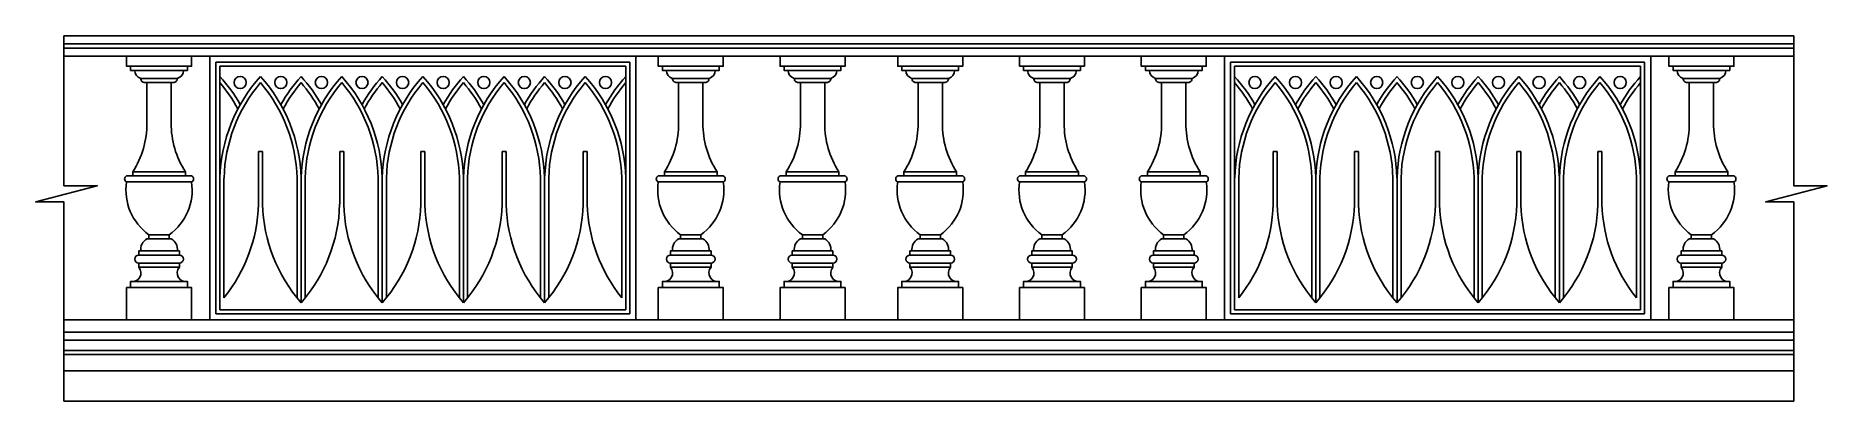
# Model space of a CAD drawing. Extents: x 78 to 4491, y 328 to 1228.
import ezdxf

# ---------------------------------------------------------------- set-up
doc = ezdxf.new("R2010")
doc.units = 0
doc.header["$LTSCALE"] = 0.85
doc.header["$MEASUREMENT"] = 0
for name, color, linetype in [('3', 3, 'CONTINUOUS'), ('4', 4, 'CONTINUOUS'), ('7', 7, 'CONTINUOUS')]:
    doc.layers.add(name, color=color, linetype=linetype)

# ---------------------------------------------------------------- blocks, each defined once
blk = doc.blocks.new('X2')
at = {"layer": '3'}
for p, q in [((15, 635), (1035, 635)), ((15, 635), (15, 15)), ((25, 625), (1025, 625)), ((25, 625), (25, 25)), ((1025, 625), (1025, 25)), ((1035, 635), (1035, 15)), ((120, 285), (120, 415)), ((120, 415), (130, 415)), ((130, 285), (130, 415)), ((320, 285), (320, 415)), ((320, 415), (330, 415)), ((330, 285), (330, 415)), ((520, 285), (520, 415)), ((520, 415), (530, 415)), ((530, 285), (530, 415)), ((720, 285), (720, 415)), ((720, 415), (730, 415)), ((730, 285), (730, 415)), ((920, 285), (920, 415)), ((920, 415), (930, 415)), ((930, 285), (930, 415)), ((35, 349.7), (35, 54.4)), ((215, 349.7), (215, 54.4)), ((225, 350), (225, 42.5)), ((235, 349.7), (235, 54.4)), ((415, 349.7), (415, 54.4)), ((425, 350), (425, 42.5)), ((435, 349.7), (435, 54.4)), ((615, 349.7), (615, 54.4)), ((625, 350), (625, 42.5)), ((635, 349.7), (635, 54.4)), ((815, 349.7), (815, 54.4)), ((825, 350), (825, 42.5)), ((835, 349.7), (835, 54.4)), ((1015, 349.7), (1015, 54.4)), ((1035, 15), (15, 15)), ((1025, 25), (25, 25))]:
    blk.add_line(p, q, dxfattribs=at)
for centre in [(75, 585), (175, 585), (275, 585), (375, 585), (475, 585), (575, 585), (675, 585), (775, 585), (875, 585), (975, 585)]:
    blk.add_circle(centre, 15, dxfattribs=at)
for centre, radius, start, end in [((-264.1, 339.4), 389.2, 29.4061, 42.0384), ((414.1, 339.4), 389.2, 137.9616, 178.4356), ((-264.1, 339.4), 379.2, 28.4547, 40.3343), ((414.1, 339.4), 379.2, 139.6657, 178.4356), ((-164.1, 339.4), 389.2, 1.5644, 42.0384), ((-164.1, 339.4), 379.2, 1.5644, 40.3343), ((514.1, 339.4), 389.2, 137.9616, 150.5939), ((514.1, 339.4), 379.2, 139.6657, 151.5453), ((614.1, 339.4), 389.2, 137.9616, 178.4356), ((-64.1, 339.4), 389.2, 29.4061, 42.0384), ((-64.1, 339.4), 379.2, 28.4547, 40.3343), ((614.1, 339.4), 379.2, 139.6657, 178.4356), ((35.9, 339.4), 389.2, 1.5644, 42.0384), ((35.9, 339.4), 379.2, 1.5644, 40.3343), ((714.1, 339.4), 389.2, 137.9616, 150.5939), ((714.1, 339.4), 379.2, 139.6657, 151.5453), ((814.1, 339.4), 389.2, 137.9616, 178.4356), ((135.9, 339.4), 389.2, 29.4061, 42.0384), ((135.9, 339.4), 379.2, 28.4547, 40.3343), ((814.1, 339.4), 379.2, 139.6657, 178.4356), ((235.9, 339.4), 389.2, 1.5644, 42.0384), ((235.9, 339.4), 379.2, 1.5644, 40.3343), ((914.1, 339.4), 389.2, 137.9616, 150.5939), ((914.1, 339.4), 379.2, 139.6657, 151.5453), ((1014.1, 339.4), 389.2, 137.9616, 178.4356), ((335.9, 339.4), 389.2, 29.4061, 42.0384), ((335.9, 339.4), 379.2, 28.4547, 40.3343), ((1014.1, 339.4), 379.2, 139.6657, 178.4356), ((435.9, 339.4), 389.2, 1.5644, 42.0384), ((435.9, 339.4), 379.2, 1.5644, 40.3343), ((1114.1, 339.4), 389.2, 137.9616, 150.5939), ((1114.1, 339.4), 379.2, 139.6657, 151.5453), ((1214.1, 339.4), 389.2, 137.9616, 178.4356), ((535.9, 339.4), 389.2, 29.4061, 42.0384), ((535.9, 339.4), 379.2, 28.4547, 40.3343), ((1214.1, 339.4), 379.2, 139.6657, 178.4356), ((635.9, 339.4), 389.2, 1.5644, 42.0384), ((635.9, 339.4), 379.2, 1.5644, 40.3343), ((1314.1, 339.4), 389.2, 137.9616, 150.5939), ((1314.1, 339.4), 379.2, 139.6657, 151.5453), ((-264.1, 295.6), 384.2, 321.1124, 358.4356), ((514.1, 295.6), 384.2, 181.5644, 221.2047), ((-64.1, 295.6), 384.2, 318.7953, 358.4356), ((714.1, 295.6), 384.2, 181.5644, 221.2047), ((135.9, 295.6), 384.2, 318.7953, 358.4356), ((914.1, 295.6), 384.2, 181.5644, 221.2047), ((335.9, 295.6), 384.2, 318.7953, 358.4356), ((1114.1, 295.6), 384.2, 181.5644, 221.2047), ((535.9, 295.6), 384.2, 318.7953, 358.4356), ((1314.1, 295.6), 384.2, 181.5644, 218.8876)]:
    blk.add_arc(centre, radius, start, end, dxfattribs=at)
at = {"layer": '7'}
for p, q in [((0, 650), (0, 0)), ((1050, 650), (1050, 0))]:
    blk.add_line(p, q, dxfattribs=at)

msp = doc.modelspace()

# ---------------------------------------------------------------- linework, layer by layer
at = {"layer": '3'}
for p, q in [((4408.7, 1208), (146.8, 1208)), ((146.8, 1197.9), (4408.7, 1197.9)), ((451.2, 1152.9), (311.2, 1152.9)), ((1761.2, 1152.9), (1621.2, 1152.9)), ((2061.2, 1152.9), (1921.2, 1152.9)), ((2351.2, 1152.9), (2211.2, 1152.9)), ((2651.2, 1152.9), (2511.2, 1152.9)), ((2951.2, 1152.9), (2811.2, 1152.9)), ((4251.2, 1152.9), (4111.2, 1152.9)), ((441.2, 1142.9), (321.2, 1142.9)), ((426.2, 1122.9), (336.2, 1122.9)), ((1751.2, 1142.9), (1631.2, 1142.9)), ((1736.2, 1122.9), (1646.2, 1122.9)), ((2051.2, 1142.9), (1931.2, 1142.9)), ((2036.2, 1122.9), (1946.2, 1122.9)), ((2341.2, 1142.9), (2221.2, 1142.9)), ((2326.2, 1122.9), (2236.2, 1122.9)), ((2641.2, 1142.9), (2521.2, 1142.9)), ((2626.2, 1122.9), (2536.2, 1122.9)), ((2941.2, 1142.9), (2821.2, 1142.9)), ((2926.2, 1122.9), (2836.2, 1122.9)), ((4241.2, 1142.9), (4121.2, 1142.9)), ((4226.2, 1122.9), (4136.2, 1122.9)), ((446.2, 892.9), (316.2, 892.9)), ((1756.2, 892.9), (1626.2, 892.9)), ((2056.2, 892.9), (1926.2, 892.9)), ((2346.2, 892.9), (2216.2, 892.9)), ((2646.2, 892.9), (2516.2, 892.9)), ((2946.2, 892.9), (2816.2, 892.9)), ((4246.2, 892.9), (4116.2, 892.9)), ((406.2, 737.9), (356.2, 737.9)), ((406.2, 727.9), (356.2, 727.9)), ((1716.2, 737.9), (1666.2, 737.9)), ((1716.2, 727.9), (1666.2, 727.9)), ((2016.2, 737.9), (1966.2, 737.9)), ((2016.2, 727.9), (1966.2, 727.9)), ((2306.2, 737.9), (2256.2, 737.9)), ((2306.2, 727.9), (2256.2, 727.9)), ((2606.2, 737.9), (2556.2, 737.9)), ((2606.2, 727.9), (2556.2, 727.9)), ((2906.2, 737.9), (2856.2, 737.9)), ((2906.2, 727.9), (2856.2, 727.9)), ((4206.2, 737.9), (4156.2, 737.9)), ((4206.2, 727.9), (4156.2, 727.9)), ((431.2, 687.9), (331.2, 687.9)), ((431.2, 667.9), (331.2, 667.9)), ((426.2, 697.9), (336.2, 697.9)), ((1741.2, 687.9), (1641.2, 687.9)), ((1741.2, 667.9), (1641.2, 667.9)), ((1736.2, 697.9), (1646.2, 697.9)), ((2041.2, 687.9), (1941.2, 687.9)), ((2041.2, 667.9), (1941.2, 667.9)), ((2036.2, 697.9), (1946.2, 697.9)), ((2331.2, 687.9), (2231.2, 687.9)), ((2331.2, 667.9), (2231.2, 667.9)), ((2326.2, 697.9), (2236.2, 697.9)), ((2631.2, 687.9), (2531.2, 687.9)), ((2631.2, 667.9), (2531.2, 667.9)), ((2626.2, 697.9), (2536.2, 697.9)), ((2931.2, 687.9), (2831.2, 687.9)), ((2931.2, 667.9), (2831.2, 667.9)), ((2926.2, 697.9), (2836.2, 697.9)), ((4231.2, 687.9), (4131.2, 687.9)), ((4231.2, 667.9), (4131.2, 667.9)), ((4226.2, 697.9), (4136.2, 697.9)), ((451.2, 622.9), (311.2, 622.9)), ((431.2, 657.9), (331.2, 657.9)), ((1761.2, 622.9), (1621.2, 622.9)), ((1741.2, 657.9), (1641.2, 657.9)), ((2061.2, 622.9), (1921.2, 622.9)), ((2041.2, 657.9), (1941.2, 657.9)), ((2351.2, 622.9), (2211.2, 622.9)), ((2331.2, 657.9), (2231.2, 657.9)), ((2651.2, 622.9), (2511.2, 622.9)), ((2631.2, 657.9), (2531.2, 657.9)), ((2951.2, 622.9), (2811.2, 622.9)), ((2931.2, 657.9), (2831.2, 657.9)), ((4251.2, 622.9), (4111.2, 622.9)), ((4231.2, 657.9), (4131.2, 657.9)), ((146.8, 477.9), (4408.7, 477.9)), ((146.8, 442.9), (4408.7, 442.9))]:
    msp.add_line(p, q, dxfattribs=at)
at = {"layer": '3', "color": 7}
for p, q in [((411.2, 1112.9), (351.2, 1112.9)), ((4211.2, 1112.9), (4151.2, 1112.9))]:
    msp.add_line(p, q, dxfattribs=at)
at = {"layer": '3'}
for points in [[(146.8, 1227.9), (146.8, 858.5), (229.1, 858.5), (77.6, 819), (146.8, 819), (146.8, 327.9)], [(4408.7, 1227.9), (4408.7, 858.5), (4491, 858.5), (4339.5, 819), (4408.7, 819), (4408.7, 327.9)]]:
    msp.add_lwpolyline(points, dxfattribs=at)
at = {"layer": '4'}
for p, q in [((146.8, 1227.9), (4408.7, 1227.9)), ((146.8, 1177.9), (4408.7, 1177.9)), ((146.8, 527.9), (4408.7, 527.9)), ((4408.7, 402.9), (146.8, 402.9))]:
    msp.add_line(p, q, dxfattribs=at)
at = {"layer": '4', "color": 2}
msp.add_line((146.8, 327.9), (4408.7, 327.9), dxfattribs=at)
at = {"layer": '7'}
for p, q in [((1721.2, 1112.9), (1661.2, 1112.9)), ((2021.2, 1112.9), (1961.2, 1112.9)), ((2311.2, 1112.9), (2251.2, 1112.9)), ((2611.2, 1112.9), (2551.2, 1112.9)), ((2911.2, 1112.9), (2851.2, 1112.9)), ((446.2, 882.9), (316.2, 882.9)), ((1756.2, 882.9), (1626.2, 882.9)), ((2056.2, 882.9), (1926.2, 882.9)), ((2346.2, 882.9), (2216.2, 882.9)), ((2646.2, 882.9), (2516.2, 882.9)), ((2946.2, 882.9), (2816.2, 882.9)), ((4246.2, 882.9), (4116.2, 882.9)), ((461.2, 867.9), (301.2, 867.9)), ((1771.2, 867.9), (1611.2, 867.9)), ((2071.2, 867.9), (1911.2, 867.9)), ((2361.2, 867.9), (2201.2, 867.9)), ((2661.2, 867.9), (2501.2, 867.9)), ((2961.2, 867.9), (2801.2, 867.9)), ((4261.2, 867.9), (4101.2, 867.9)), ((451.2, 607.9), (311.2, 607.9)), ((1761.2, 607.9), (1621.2, 607.9)), ((2061.2, 607.9), (1921.2, 607.9)), ((2351.2, 607.9), (2211.2, 607.9)), ((2651.2, 607.9), (2511.2, 607.9)), ((2951.2, 607.9), (2811.2, 607.9)), ((4251.2, 607.9), (4111.2, 607.9)), ((146.8, 497.9), (4408.7, 497.9)), ((146.8, 452.9), (4408.7, 452.9))]:
    msp.add_line(p, q, dxfattribs=at)
for points in [[(301.2, 1177.9), (301.2, 1152.9), (311.2, 1152.9), (311.2, 1142.9), (321.2, 1142.9, 0.344036), (336.2, 1122.9, 0.414214), (346.2, 1112.9), (351.2, 1112.9), (351.2, 1012.9, -0.148941), (316.2, 892.9), (316.2, 882.9), (301.2, 882.9, 0.666667), (301.2, 867.9, 0.282598), (356.2, 737.9), (356.2, 727.9), (351.2, 727.9, 0.300538), (336.2, 697.9), (331.2, 697.9), (331.2, 687.9, 1), (331.2, 667.9), (331.2, 657.9, -0.715744), (311.2, 622.9), (311.2, 607.9), (301.2, 607.9), (301.2, 527.9)], [(461.2, 1177.9), (461.2, 1152.9), (451.2, 1152.9), (451.2, 1142.9), (441.2, 1142.9, -0.344036), (426.2, 1122.9, -0.414214), (416.2, 1112.9), (411.2, 1112.9), (411.2, 1012.9, 0.148941), (446.2, 892.9), (446.2, 882.9), (461.2, 882.9, -0.666667), (461.2, 867.9, -0.282598), (406.2, 737.9), (406.2, 727.9), (411.2, 727.9, -0.300538), (426.2, 697.9), (431.2, 697.9), (431.2, 687.9, -1), (431.2, 667.9), (431.2, 657.9, 0.715744), (451.2, 622.9), (451.2, 607.9), (461.2, 607.9), (461.2, 527.9)], [(1611.2, 1177.9), (1611.2, 1152.9), (1621.2, 1152.9), (1621.2, 1142.9), (1631.2, 1142.9, 0.344036), (1646.2, 1122.9, 0.414214), (1656.2, 1112.9), (1661.2, 1112.9), (1661.2, 1012.9, -0.148941), (1626.2, 892.9), (1626.2, 882.9), (1611.2, 882.9, 0.666667), (1611.2, 867.9, 0.282598), (1666.2, 737.9), (1666.2, 727.9), (1661.2, 727.9, 0.300538), (1646.2, 697.9), (1641.2, 697.9), (1641.2, 687.9, 1), (1641.2, 667.9), (1641.2, 657.9, -0.715744), (1621.2, 622.9), (1621.2, 607.9), (1611.2, 607.9), (1611.2, 527.9)], [(1771.2, 1177.9), (1771.2, 1152.9), (1761.2, 1152.9), (1761.2, 1142.9), (1751.2, 1142.9, -0.344036), (1736.2, 1122.9, -0.414214), (1726.2, 1112.9), (1721.2, 1112.9), (1721.2, 1012.9, 0.148941), (1756.2, 892.9), (1756.2, 882.9), (1771.2, 882.9, -0.666667), (1771.2, 867.9, -0.282598), (1716.2, 737.9), (1716.2, 727.9), (1721.2, 727.9, -0.300538), (1736.2, 697.9), (1741.2, 697.9), (1741.2, 687.9, -1), (1741.2, 667.9), (1741.2, 657.9, 0.715744), (1761.2, 622.9), (1761.2, 607.9), (1771.2, 607.9), (1771.2, 527.9)], [(1911.2, 1177.9), (1911.2, 1152.9), (1921.2, 1152.9), (1921.2, 1142.9), (1931.2, 1142.9, 0.344036), (1946.2, 1122.9, 0.414214), (1956.2, 1112.9), (1961.2, 1112.9), (1961.2, 1012.9, -0.148941), (1926.2, 892.9), (1926.2, 882.9), (1911.2, 882.9, 0.666667), (1911.2, 867.9, 0.282598), (1966.2, 737.9), (1966.2, 727.9), (1961.2, 727.9, 0.300538), (1946.2, 697.9), (1941.2, 697.9), (1941.2, 687.9, 1), (1941.2, 667.9), (1941.2, 657.9, -0.715744), (1921.2, 622.9), (1921.2, 607.9), (1911.2, 607.9), (1911.2, 527.9)], [(2071.2, 1177.9), (2071.2, 1152.9), (2061.2, 1152.9), (2061.2, 1142.9), (2051.2, 1142.9, -0.344036), (2036.2, 1122.9, -0.414214), (2026.2, 1112.9), (2021.2, 1112.9), (2021.2, 1012.9, 0.148941), (2056.2, 892.9), (2056.2, 882.9), (2071.2, 882.9, -0.666667), (2071.2, 867.9, -0.282598), (2016.2, 737.9), (2016.2, 727.9), (2021.2, 727.9, -0.300538), (2036.2, 697.9), (2041.2, 697.9), (2041.2, 687.9, -1), (2041.2, 667.9), (2041.2, 657.9, 0.715744), (2061.2, 622.9), (2061.2, 607.9), (2071.2, 607.9), (2071.2, 527.9)], [(2201.2, 1177.9), (2201.2, 1152.9), (2211.2, 1152.9), (2211.2, 1142.9), (2221.2, 1142.9, 0.344036), (2236.2, 1122.9, 0.414214), (2246.2, 1112.9), (2251.2, 1112.9), (2251.2, 1012.9, -0.148941), (2216.2, 892.9), (2216.2, 882.9), (2201.2, 882.9, 0.666667), (2201.2, 867.9, 0.282598), (2256.2, 737.9), (2256.2, 727.9), (2251.2, 727.9, 0.300538), (2236.2, 697.9), (2231.2, 697.9), (2231.2, 687.9, 1), (2231.2, 667.9), (2231.2, 657.9, -0.715744), (2211.2, 622.9), (2211.2, 607.9), (2201.2, 607.9), (2201.2, 527.9)], [(2361.2, 1177.9), (2361.2, 1152.9), (2351.2, 1152.9), (2351.2, 1142.9), (2341.2, 1142.9, -0.344036), (2326.2, 1122.9, -0.414214), (2316.2, 1112.9), (2311.2, 1112.9), (2311.2, 1012.9, 0.148941), (2346.2, 892.9), (2346.2, 882.9), (2361.2, 882.9, -0.666667), (2361.2, 867.9, -0.282598), (2306.2, 737.9), (2306.2, 727.9), (2311.2, 727.9, -0.300538), (2326.2, 697.9), (2331.2, 697.9), (2331.2, 687.9, -1), (2331.2, 667.9), (2331.2, 657.9, 0.715744), (2351.2, 622.9), (2351.2, 607.9), (2361.2, 607.9), (2361.2, 527.9)], [(2501.2, 1177.9), (2501.2, 1152.9), (2511.2, 1152.9), (2511.2, 1142.9), (2521.2, 1142.9, 0.344036), (2536.2, 1122.9, 0.414214), (2546.2, 1112.9), (2551.2, 1112.9), (2551.2, 1012.9, -0.148941), (2516.2, 892.9), (2516.2, 882.9), (2501.2, 882.9, 0.666667), (2501.2, 867.9, 0.282598), (2556.2, 737.9), (2556.2, 727.9), (2551.2, 727.9, 0.300538), (2536.2, 697.9), (2531.2, 697.9), (2531.2, 687.9, 1), (2531.2, 667.9), (2531.2, 657.9, -0.715744), (2511.2, 622.9), (2511.2, 607.9), (2501.2, 607.9), (2501.2, 527.9)], [(2661.2, 1177.9), (2661.2, 1152.9), (2651.2, 1152.9), (2651.2, 1142.9), (2641.2, 1142.9, -0.344036), (2626.2, 1122.9, -0.414214), (2616.2, 1112.9), (2611.2, 1112.9), (2611.2, 1012.9, 0.148941), (2646.2, 892.9), (2646.2, 882.9), (2661.2, 882.9, -0.666667), (2661.2, 867.9, -0.282598), (2606.2, 737.9), (2606.2, 727.9), (2611.2, 727.9, -0.300538), (2626.2, 697.9), (2631.2, 697.9), (2631.2, 687.9, -1), (2631.2, 667.9), (2631.2, 657.9, 0.715744), (2651.2, 622.9), (2651.2, 607.9), (2661.2, 607.9), (2661.2, 527.9)], [(2801.2, 1177.9), (2801.2, 1152.9), (2811.2, 1152.9), (2811.2, 1142.9), (2821.2, 1142.9, 0.344036), (2836.2, 1122.9, 0.414214), (2846.2, 1112.9), (2851.2, 1112.9), (2851.2, 1012.9, -0.148941), (2816.2, 892.9), (2816.2, 882.9), (2801.2, 882.9, 0.666667), (2801.2, 867.9, 0.282598), (2856.2, 737.9), (2856.2, 727.9), (2851.2, 727.9, 0.300538), (2836.2, 697.9), (2831.2, 697.9), (2831.2, 687.9, 1), (2831.2, 667.9), (2831.2, 657.9, -0.715744), (2811.2, 622.9), (2811.2, 607.9), (2801.2, 607.9), (2801.2, 527.9)], [(2961.2, 1177.9), (2961.2, 1152.9), (2951.2, 1152.9), (2951.2, 1142.9), (2941.2, 1142.9, -0.344036), (2926.2, 1122.9, -0.414214), (2916.2, 1112.9), (2911.2, 1112.9), (2911.2, 1012.9, 0.148941), (2946.2, 892.9), (2946.2, 882.9), (2961.2, 882.9, -0.666667), (2961.2, 867.9, -0.282598), (2906.2, 737.9), (2906.2, 727.9), (2911.2, 727.9, -0.300538), (2926.2, 697.9), (2931.2, 697.9), (2931.2, 687.9, -1), (2931.2, 667.9), (2931.2, 657.9, 0.715744), (2951.2, 622.9), (2951.2, 607.9), (2961.2, 607.9), (2961.2, 527.9)], [(4101.2, 1177.9), (4101.2, 1152.9), (4111.2, 1152.9), (4111.2, 1142.9), (4121.2, 1142.9, 0.344036), (4136.2, 1122.9, 0.414214), (4146.2, 1112.9), (4151.2, 1112.9), (4151.2, 1012.9, -0.148941), (4116.2, 892.9), (4116.2, 882.9), (4101.2, 882.9, 0.666667), (4101.2, 867.9, 0.282598), (4156.2, 737.9), (4156.2, 727.9), (4151.2, 727.9, 0.300538), (4136.2, 697.9), (4131.2, 697.9), (4131.2, 687.9, 1), (4131.2, 667.9), (4131.2, 657.9, -0.715744), (4111.2, 622.9), (4111.2, 607.9), (4101.2, 607.9), (4101.2, 527.9)], [(4261.2, 1177.9), (4261.2, 1152.9), (4251.2, 1152.9), (4251.2, 1142.9), (4241.2, 1142.9, -0.344036), (4226.2, 1122.9, -0.414214), (4216.2, 1112.9), (4211.2, 1112.9), (4211.2, 1012.9, 0.148941), (4246.2, 892.9), (4246.2, 882.9), (4261.2, 882.9, -0.666667), (4261.2, 867.9, -0.282598), (4206.2, 737.9), (4206.2, 727.9), (4211.2, 727.9, -0.300538), (4226.2, 697.9), (4231.2, 697.9), (4231.2, 687.9, -1), (4231.2, 667.9), (4231.2, 657.9, 0.715744), (4251.2, 622.9), (4251.2, 607.9), (4261.2, 607.9), (4261.2, 527.9)]]:
    msp.add_lwpolyline(points, format="xyb", dxfattribs=at)

# ---------------------------------------------------------------- block references
at = {"layer": '4', "xscale": -1}
msp.add_blockref('X2', (1556.2, 527.9), dxfattribs=at)
at = {"layer": '4'}
msp.add_blockref('X2', (3006.2, 527.9), dxfattribs=at)

doc.saveas('drawing.dxf')
